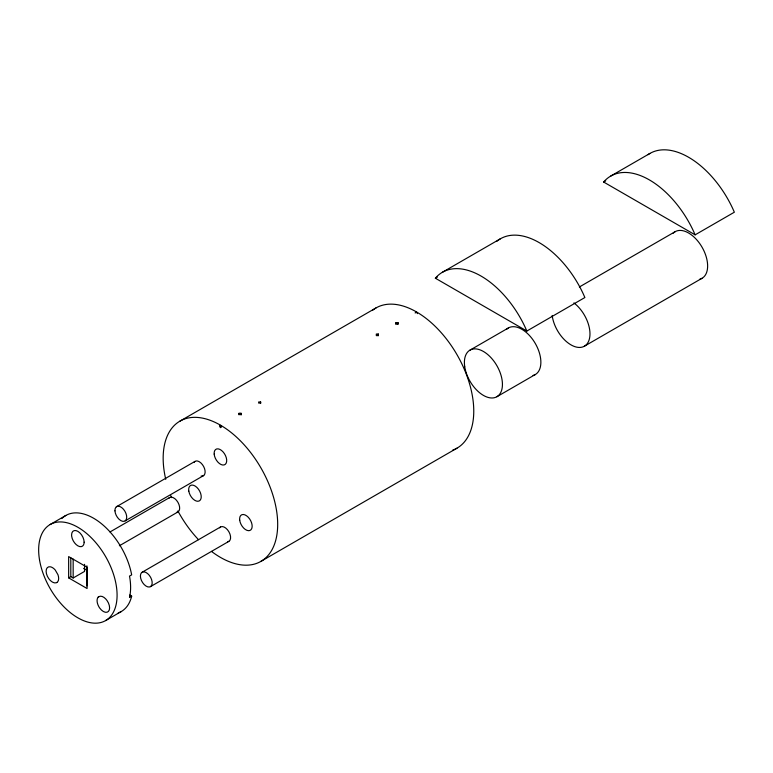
<?xml version="1.0" encoding="UTF-8"?>
<svg xmlns="http://www.w3.org/2000/svg" width="773" height="773" viewBox="0 0 773 773"><rect width="100%" height="100%" fill="white"/><g stroke="black" fill="none" stroke-linecap="round" stroke-linejoin="round"><path stroke-width="1.16" d="M239.05 413.294L239.05 414.396L241.012 414.425L241.012 413.265L239.05 413.294L239.089 414.898M260.617 401.941L260.617 403.1L258.655 403.071L258.655 401.97L260.617 401.941L260.578 403.506M378.306 335.617L378.268 334.013L376.306 334.042L376.306 335.144L378.268 335.173L378.268 334.013L378.306 335.617L376.345 335.646M395.911 322.728L395.911 323.829L397.873 323.858L397.873 322.699L395.911 322.728L395.95 324.331M240.973 414.821L241.012 413.265L241.05 414.869M129.738 595.026L131.661 596.138L131.429 597.094A55.463 32.022 60 0 1 118.23 612.941M526.848 331.037L435.363 278.212L436.842 276.579A77.368 44.67 60 0 1 525.36 327.684L526.848 331.037L584.881 297.528L583.402 294.175A77.368 44.67 60 0 0 496.633 241.456M695.13 234.847L603.655 182.032L605.133 180.399A77.368 44.67 60 0 1 693.652 231.504L695.13 234.847L734.35 212.208L732.872 208.865A77.368 44.67 60 0 0 647.958 154.697M179.935 421.14L376.016 307.934M442.417 272.26L500.46 238.751M610.709 176.08L649.929 153.441M435.363 278.212L437.441 277.024M603.655 182.032L605.713 180.843M415.13 312.959L416.502 312.166L417.488 313.635M50.139 524.529L65.821 515.465M116.394 506.759L194.835 461.481M125.245 520.818L203.686 475.54M110.017 531.959L169.625 497.541M119.38 545.767L177.945 511.948M68.652 577.875L87.078 588.514L87.078 567.237L68.652 556.589L68.652 577.875L70.807 576.629L73.164 577.991L84.537 571.421L84.537 564.329M469.974 350.14L508.402 327.955M579.373 286.976L675.158 231.678M142.135 572.242L220.566 526.954M131.661 596.138L129.497 597.384L129.758 596.302A55.463 32.022 60 0 0 129.758 577.479L129.497 576.098L131.661 574.861L131.429 573.653A55.463 32.022 60 0 0 100.703 523.099A55.463 32.022 60 0 0 61.83 518.567M150.455 586.649L228.885 541.361M105.601 620.584L121.284 611.53M496.875 396.733L535.303 374.538M584.407 346.188L702.058 278.261M260.907 561.382L456.988 448.176M83.629 568.416L86.76 570.223M86.885 565.817L86.885 585.915M73.164 559.072L73.164 577.991M70.807 557.71L70.807 576.629M193.975 462.467A8.319 4.802 60 0 1 203.676 466.583A8.319 4.802 60 0 1 201.154 476.033M168.688 498.411A8.319 4.802 60 0 1 177.945 502.344A8.319 4.802 60 0 1 176.727 512.325M219.638 527.824A8.319 4.802 60 0 1 228.885 531.756A8.319 4.802 60 0 1 227.668 541.738M673.225 233.175A26.9 15.528 60 0 1 702.058 247.205A26.9 15.528 60 0 1 699.787 279.198M573.933 302.919A26.9 15.528 60 0 1 589.954 335.009A26.9 15.528 60 0 1 571.952 345.405A26.9 15.528 60 0 1 552.173 315.481M506.47 329.453A26.9 15.528 60 0 1 535.303 343.483A26.9 15.528 60 0 1 533.032 375.465M165.741 479.299A80.972 46.747 60 0 1 211.957 420.985A80.972 46.747 60 0 1 277.681 524.606A80.972 46.747 60 0 1 211.464 551.391M198.506 539.689A80.972 46.747 60 0 1 177.867 510.934M171.606 497.619A80.972 46.747 60 0 1 170.833 495.686M372.644 310.234A80.972 46.747 60 0 1 457.345 355.29A80.972 46.747 60 0 1 452.534 450.234M397.873 322.699L397.844 324.254L397.873 322.699M84.141 542.211L84.064 543.303A8.87 5.121 60 0 1 77.87 545.835A8.87 5.121 60 0 1 71.667 536.153L71.589 534.974A8.87 5.121 60 0 1 77.87 531.351A8.87 5.121 60 0 1 84.141 542.211M98.258 597.056L97.746 597.722A8.87 5.121 60 0 0 98.905 606.805L99.649 607.974A8.87 5.121 60 0 0 108.413 611.433A8.87 5.121 60 0 0 107.022 600.515C105.244 597.935 101.35 594.563 98.258 597.056M220.421 425.372L219.445 425.942L220.421 427.643L221.397 427.073L220.421 425.372M56.835 582.513L56.081 582.823A8.87 5.121 60 0 1 47.317 576.156A8.87 5.121 60 0 1 48.709 566.841L50.458 566.822A8.87 5.121 60 0 1 55.241 570.02L57.985 574.774A8.87 5.121 60 0 1 56.835 582.513M114.955 510.856A8.319 4.802 60 0 0 124.095 521.331A8.319 4.802 60 0 0 123.419 509.194A8.319 4.802 60 0 0 114.955 510.856M140.415 576.049A8.319 4.802 60 0 0 149.237 587.026A8.319 4.802 60 0 0 149.237 575.257A8.319 4.802 60 0 0 140.415 576.049M464.718 366.644A26.9 15.528 60 0 0 495.773 397.264A26.9 15.528 60 0 0 489.773 356.401A26.9 15.528 60 0 0 464.718 366.644M214.179 454.099A8.87 5.121 60 0 0 224.112 464.931A8.87 5.121 60 0 0 222.972 451.79A8.87 5.121 60 0 0 214.179 454.099M239.698 520.171A8.87 5.121 60 0 0 249.853 530.491A8.87 5.121 60 0 0 248.123 517.108A8.87 5.121 60 0 0 239.698 520.171M188.805 491.116A8.87 5.121 60 0 0 199.134 500.991A8.87 5.121 60 0 0 196.912 487.425A8.87 5.121 60 0 0 188.805 491.116M39.51 559.826A55.463 32.022 60 0 0 104.104 621.357A55.463 32.022 60 0 0 89.987 536.481A55.463 32.022 60 0 0 39.51 559.826"/></g></svg>
